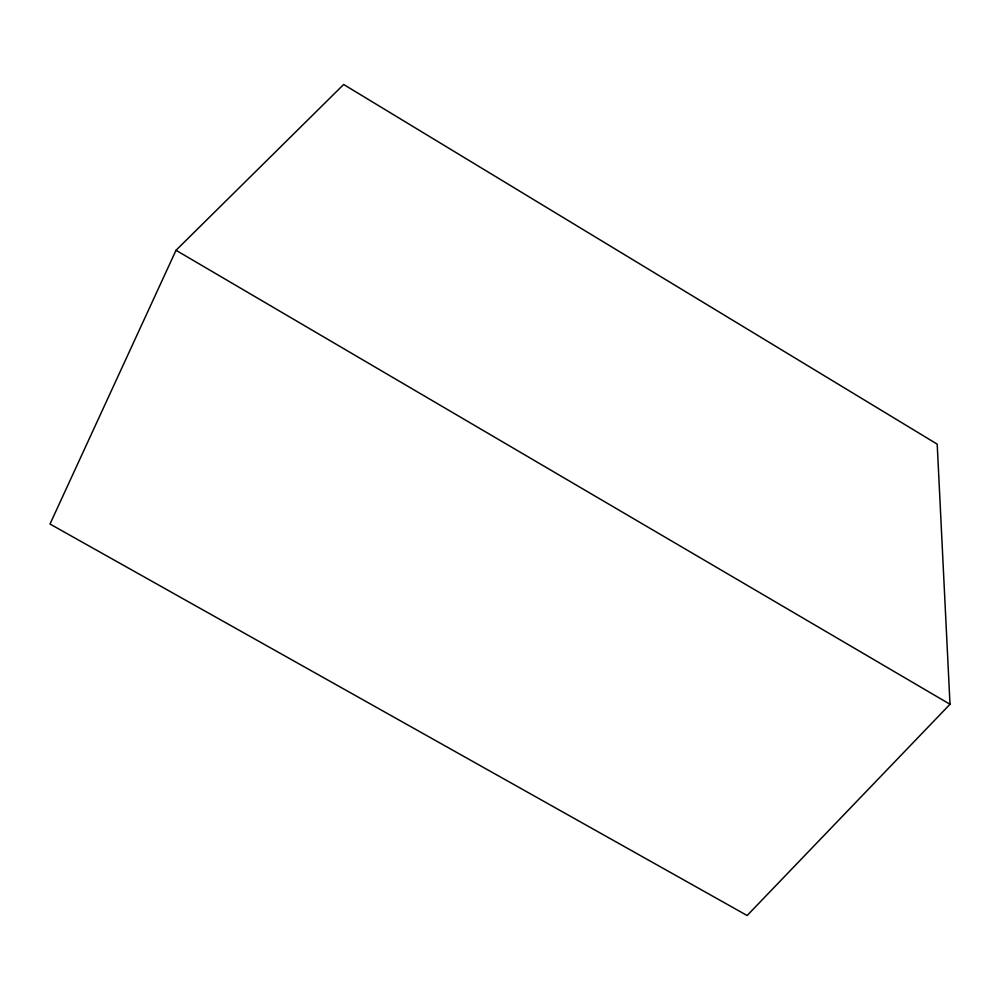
<?xml version="1.0" encoding="UTF-8"?>
<svg xmlns="http://www.w3.org/2000/svg" width="1000" height="1000" viewBox="0 0 1000 1000"><rect width="100%" height="100%" fill="white"/><g stroke="black" fill="none" stroke-linecap="round" stroke-linejoin="round"><path stroke-width="1.5" d="M176.012 250.3L50 524.038L747.138 915.512L950 704.275L937.2 444.15L343.663 84.488L176.012 250.3L950 704.275"/></g></svg>
